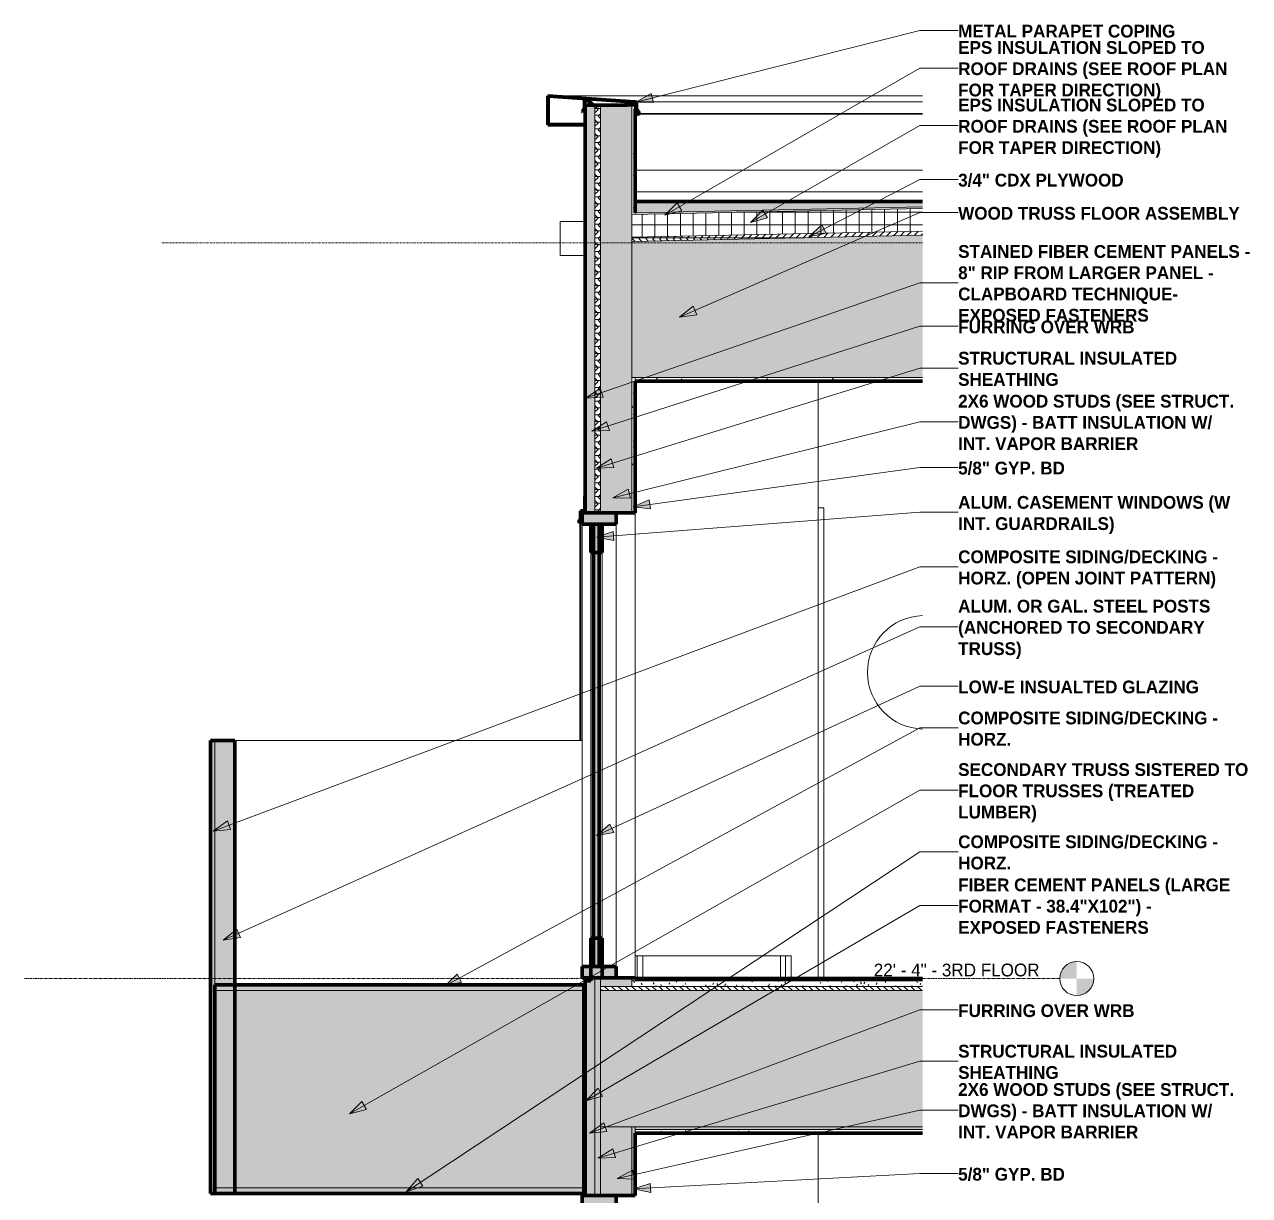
# Model space of a CAD drawing. Header units: inches. Extents: x -3960 to -3070, y -161 to 444.
# Drawn here: x -3959.5 to -3743.6, y 229.7 to 436.2 of the extents above; entities that cross this region are included whole.
import ezdxf

# ---------------------------------------------------------------- set-up
doc = ezdxf.new("R2010")
doc.units = ezdxf.units.IN
doc.header["$MEASUREMENT"] = 0
doc.linetypes.add('Aligning Line 1_8_', pattern=[0.25, 0.125, -0.125])
doc.linetypes.add('Grid Line 1_2_', pattern=[0.875, 0.5, -0.125, 0.125, -0.125])
for name, color, linetype, lineweight in [('0-1', 7, 'Continuous', 5), ('0-2', 135, 'Continuous', 9), ('0-3', 90, 'Continuous', 90), ('A-DOOR-FRAM-1', 250, 'Continuous', 9), ('A-FLOR-1', 8, 'Continuous', 5), ('A-FLOR-2', 31, 'Continuous', 5), ('A-FLOR-3', 251, 'Continuous', 5), ('A-FLOR-4', 243, 'Continuous', 18), ('A-FLOR-5', 23, 'Continuous', 5), ('A-FLOR-7', 192, 'Continuous', 70), ('A-FLOR-LEVL', 51, 'Continuous', 9), ('A-FLOR-LEVL-1', 51, 'Grid Line 1_2_', 9), ('A-FLOR-MCUT', 51, 'Continuous', 18), ('A-FLOR-PATT-1', 8, 'Continuous', 9), ('A-GENM-1', 135, 'Continuous', 9), ('A-GLAZ-1', 55, 'Continuous', 18), ('A-GLAZ-2', 27, 'Continuous', 18), ('A-GLAZ-3', 10, 'Continuous', 18), ('A-GLAZ-4', 151, 'Continuous', 70), ('A-GLAZ-5', 9, 'Continuous', 18), ('A-GLAZ-CWMG-1', 135, 'Continuous', 9), ('A-ROOF', 132, 'Continuous', 18), ('A-ROOF-1', 252, 'Continuous', 18), ('A-ROOF-2', 31, 'Continuous', 5), ('A-ROOF-3', 55, 'Continuous', 18), ('A-ROOF-4', 132, 'Continuous', 70), ('A-ROOF-PATT-1', 132, 'Continuous', 9), ('A-WALL', 113, 'Continuous', 18), ('A-WALL-1', 55, 'Continuous', 18), ('A-WALL-2', 254, 'Continuous', 5), ('A-WALL-3', 8, 'Continuous', 5), ('A-WALL-4', 7, 'Continuous', 18), ('A-WALL-5', 23, 'Continuous', 5), ('A-WALL-7', 27, 'Continuous', 18), ('A-WALL-8', 113, 'Continuous', 70), ('A-WALL-PATT-2', 111, 'Continuous', 9), ('E-LITE-EQPM-1', 135, 'Continuous', 9), ('G-ANNO-SYMB', 111, 'Aligning Line 1_8_', 9), ('G-ANNO-TEXT', 231, 'Continuous', 9), ('M-EQPM-1', 135, 'Continuous', 9)]:
    doc.layers.add(name, color=color, linetype=linetype, lineweight=lineweight)
doc.styles.add('Century Gothic', font='ufonts.com_century-gothic.ttf', dxfattribs={"height": 2.25})
doc.styles.add('Century Gothic_B', font='GOTHICB.TTF', dxfattribs={"height": 2.25})
pattern_1 = [(0, (-3769.654, 146.633), (7.68, 1.92), [0.317, -5.443, 0.317, -5.443, -30.72]), (0, (-3769.654, 146.633), (7.68, 1.92), [-11.52, 0.317, -11.203, 0.317, -5.443, -13.44]), (0, (-3769.654, 146.633), (7.68, 1.92), [-28.8, 0.317, -3.523, 0.317, -9.283]), (120, (-3766.774, 147.593), (-5.502769, 5.691075), [0.317, -5.443, 0.317, -5.443, -30.72]), (120, (-3766.774, 147.593), (-5.502769, 5.691075), [-11.52, 0.317, -11.203, 0.317, -5.443, -13.44]), (120, (-3766.774, 147.593), (-5.502769, 5.691075), [-28.8, 0.317, -3.523, 0.317, -9.283]), (240, (-3765.814, 151.433), (-2.177231, -7.611075), [0.317, -5.443, 0.317, -5.443, -30.72]), (240, (-3765.814, 151.433), (-2.177231, -7.611075), [-11.52, 0.317, -11.203, 0.317, -5.443, -13.44]), (240, (-3765.814, 151.433), (-2.177231, -7.611075), [-28.8, 0.317, -3.523, 0.317, -9.283])]
pattern_2 = [(0, (-3769.654, 146.633), (0, 1.2), []), (315, (-3769.654, 146.633), (1.199253, 0), [1.696, -1.696]), (45, (-3769.654, 146.633), (1.199253, 0), [1.696, -1.696])]
pattern_3 = [(161.57, (-3769.534, 146.753), (-0.9603837, -0.00039918), [0, -6.83, 0.758, 0]), (18.43, (-3769.774, 146.753), (-0.9603837, 0.00039918), [0, -6.83, 0.758, 0]), (108.43, (-3769.534, 146.753), (0.47951018, -2.4005264), [2.276, -5.312]), (71.57, (-3769.774, 146.753), (0.47951018, 2.4005264), [2.276, -5.312])]

# ---------------------------------------------------------------- blocks, each defined once
blk = doc.blocks.new('Single-Flush - 30_ x 80_-V1-WALL SECTION - NORTH_SOUTH _ PARKING RAMP - LOOKING WEST - Callout 1')
at = {"layer": 'A-DOOR-FRAM-1'}
for p, q in [((-3819.6, 351), (-3818.6, 351)), ((-3818.6, 351), (-3818.6, 268)), ((-3825.35, 268), (-3825.35, 272))]:
    blk.add_line(p, q, dxfattribs=at)
blk = doc.blocks.new('HVAC_SPVU_AlliedAir_MGE4 - HVAC_SPVU_AlliedAir_MGE4-1724639-WALL SECTION - NORTH_SOUTH _ PARKING RAMP - LOOKING WEST - Callout 1')
at = {"layer": 'M-EQPM-1'}
for p, q in [((-3851.5, 136), (-3851.5, 140)), ((-3850.5, 140), (-3850.5, 136)), ((-3850.5, 136), (-3850.5, 140)), ((-3826.25, 140), (-3826.25, 136))]:
    blk.add_line(p, q, dxfattribs=at)
blk = doc.blocks.new('CTR - 1st Phase - Unit Layouts_rvt-1-WALL SECTION - NORTH_SOUTH _ PARKING RAMP - LOOKING WEST - Callout 1')
at = {"layer": 'A-WALL-1'}
for p, q in [((-3819.6, 373.37), (-3819.6, 268)), ((-3851.85, 272), (-3824.35, 272)), ((-3824.35, 268), (-3824.35, 272)), ((-3819.6, 140), (-3819.6, 240.75))]:
    blk.add_line(p, q, dxfattribs=at)
at = {"layer": '0-2'}
for name, p in [('Single-Flush - 30_ x 80_-V1-WALL SECTION - NORTH_SOUTH _ PARKING RAMP - LOOKING WEST - Callout 1', (0, 0)), ('HVAC_SPVU_AlliedAir_MGE4 - HVAC_SPVU_AlliedAir_MGE4-1724639-WALL SECTION - NORTH_SOUTH _ PARKING RAMP - LOOKING WEST - Callout 1', (0, 132))]:
    blk.add_blockref(name, p, dxfattribs=at)
blk = doc.blocks.new('Studio Light - 120V-1360589-WALL SECTION - NORTH_SOUTH _ PARKING RAMP - LOOKING WEST - Callout 1')
at = {"layer": 'E-LITE-EQPM-1'}
for start, end in [(91.584, 180), (180, 268.416)]:
    blk.add_arc((-3800.93, 190), 10, start, end, dxfattribs=at)
blk = doc.blocks.new('CTR - 1st Phase - Common Walls_rvt-1-WALL SECTION - NORTH_SOUTH _ PARKING RAMP - LOOKING WEST - Callout 1')
at = {"layer": '0-3'}
for p in [(0, 132), (0, 0)]:
    blk.add_blockref('Studio Light - 120V-1360589-WALL SECTION - NORTH_SOUTH _ PARKING RAMP - LOOKING WEST - Callout 1', p, dxfattribs=at)
blk = doc.blocks.new('Basic Wall _ EXT - FIBER CEMENT - SMALL - ___-2145929-WALL SECTION - NORTH_SOUTH _ PARKING RAMP - LOOKING WEST - Callout 1')
at = {"layer": 'A-WALL-1'}
for p, q in [((-3801.21, 423.66), (-3867.29, 423.66)), ((-3860.41, 423.11), (-3860.56, 423.11)), ((-3859.34, 422.04), (-3859.28, 422)), ((-3853.2, 422.04), (-3858.3, 422.04)), ((-3851.97, 422.37), (-3853.4, 422.37)), ((-3852.33, 422.23), (-3851.71, 422.23)), ((-3851.71, 422.16), (-3852.33, 422.16)), ((-3851.71, 422.08), (-3852.02, 422.08)), ((-3851.71, 422.24), (-3851.93, 422.24)), ((-3851.75, 422.47), (-3851.92, 422.47)), ((-3801.21, 422.6), (-3851.85, 422.6)), ((-3851.71, 422.27), (-3851.85, 422.27)), ((-3860.73, 420.79), (-3861.19, 420.79)), ((-3851.45, 420.64), (-3851.78, 420.64)), ((-3851.44, 420.42), (-3801.21, 420.42)), ((-3851.23, 420.59), (-3851.42, 420.59)), ((-3851.25, 420.63), (-3851.35, 420.63)), ((-3801.21, 420.57), (-3851.11, 420.57))]:
    blk.add_line(p, q, dxfattribs=at)
at = {"layer": 'A-WALL-1', "flags": 128}
for points in [[(-3860.67, 423.09), (-3860.69, 423.07), (-3860.74, 423.03), (-3860.77, 422.98), (-3860.8, 422.92), (-3860.81, 422.86)], [(-3860.78, 421.45), (-3860.75, 421.51), (-3860.73, 421.57), (-3860.73, 421.63)], [(-3860.39, 423.05), (-3860.45, 423.09), (-3860.51, 423.11), (-3860.57, 423.11), (-3860.63, 423.1), (-3860.65, 423.09)], [(-3851.77, 421.83), (-3851.78, 421.89), (-3851.81, 421.95), (-3851.85, 422.01), (-3851.9, 422.05), (-3851.96, 422.07), (-3852.02, 422.08)], [(-3851.63, 422.35), (-3851.63, 422.41), (-3851.66, 422.47), (-3851.69, 422.52), (-3851.73, 422.56), (-3851.79, 422.59), (-3851.85, 422.6)], [(-3851.85, 421.33), (-3851.83, 421.28), (-3851.8, 421.22)], [(-3851.71, 421.44), (-3851.7, 421.38), (-3851.68, 421.32), (-3851.65, 421.26)], [(-3851.55, 420.44), (-3851.49, 420.42), (-3851.42, 420.42), (-3851.36, 420.43), (-3851.3, 420.45)]]:
    blk.add_lwpolyline(points, dxfattribs=at)
blk = doc.blocks.new('Basic Wall _ EXT - FIBER CEMENT - LARGE - ___-2162461-WALL SECTION - NORTH_SOUTH _ PARKING RAMP - LOOKING WEST - Callout 1')
at = {"layer": 'A-WALL-7'}
blk.add_hatch(color=256, dxfattribs=at).paths.add_polyline_path([(-3861.68, 348.51), (-3861.6, 348.56), (-3861.34, 348.88), (-3861.36, 348.9), (-3861.66, 348.55), (-3861.69, 348.54), (-3861.75, 348.57), (-3861.76, 348.59), (-3861.78, 348.62), (-3861.76, 348.66), (-3861.47, 349.02), (-3861.47, 350.44), (-3860.72, 350.5), (-3860.72, 353), (-3860.75, 353), (-3860.75, 350.53), (-3861.5, 350.46), (-3861.5, 349.02), (-3861.79, 348.66), (-3861.81, 348.61), (-3861.75, 348.53), (-3861.75, 348.53), (-3861.69, 348.51)], flags=0)
at = {"layer": 'A-WALL-1'}
for centre, radius, start, end in [((-3861.71, 348.62), 0.0937, 140, 230), ((-3861.69, 348.6), 0.0938, 230, 320)]:
    blk.add_arc(centre, radius, start, end, dxfattribs=at)
at = {"layer": 'A-WALL-8'}
for p, q in [((-3860.72, 353), (-3860.75, 353)), ((-3860.75, 353), (-3860.75, 350.53)), ((-3860.72, 350.5), (-3860.72, 353)), ((-3860.75, 350.53), (-3861.5, 350.46)), ((-3861.5, 350.46), (-3861.5, 349.02)), ((-3861.47, 350.44), (-3860.72, 350.5)), ((-3861.47, 349.01), (-3861.47, 350.44)), ((-3861.5, 349.02), (-3861.79, 348.68)), ((-3861.77, 348.55), (-3861.75, 348.53)), ((-3861.76, 348.66), (-3861.47, 349.01)), ((-3861.73, 348.55), (-3861.75, 348.57)), ((-3861.36, 348.9), (-3861.64, 348.56)), ((-3861.62, 348.54), (-3861.34, 348.88)), ((-3861.34, 348.88), (-3861.36, 348.9))]:
    blk.add_line(p, q, dxfattribs=at)
for centre, radius, start, end in [((-3861.71, 348.62), 0.0937, 140, 230), ((-3861.71, 348.62), 0.0625, 140, 230), ((-3861.69, 348.6), 0.0937, 230, 320), ((-3861.69, 348.6), 0.0625, 230, 320)]:
    blk.add_arc(centre, radius, start, end, dxfattribs=at)
blk = doc.blocks.new('Basic Wall _ EXT - FIBER CEMENT - SMALL - ___-2145935-WALL SECTION - NORTH_SOUTH _ PARKING RAMP - LOOKING WEST - Callout 1')
at = {"layer": 'A-WALL-7'}
h = blk.add_hatch(color=256, dxfattribs=at)
h.paths.add_polyline_path([(-3860.77, 418.54), (-3860.73, 418.54), (-3860.73, 418.62), (-3867.21, 418.62), (-3867.21, 423.58), (-3851.84, 422.52), (-3851.75, 422.47), (-3851.71, 422.35), (-3851.7, 421.39), (-3851.69, 421.35), (-3851.63, 421.22), (-3851.23, 420.59), (-3851.37, 420.51), (-3851.44, 420.5), (-3851.52, 420.51), (-3851.78, 420.64), (-3851.82, 420.57), (-3851.52, 420.43), (-3851.42, 420.42), (-3851.3, 420.45), (-3851.11, 420.57), (-3851.62, 421.37), (-3851.63, 421.44), (-3851.63, 422.37), (-3851.69, 422.52), (-3851.85, 422.6), (-3867.29, 423.66), (-3867.29, 418.54), (-3864.09, 418.54)], flags=0)
h.paths.add_polyline_path([(-3851.42, 420.59), (-3851.35, 420.63), (-3851.76, 421.33), (-3851.77, 421.39), (-3851.78, 421.85), (-3851.85, 422.01), (-3852.02, 422.08), (-3853.2, 422.07), (-3853.2, 422), (-3851.85, 422), (-3851.84, 421.3), (-3851.77, 421.17), (-3851.42, 420.6)], flags=0)
h.paths.add_polyline_path([(-3861.19, 420.79), (-3860.75, 421.52), (-3860.74, 421.57), (-3860.73, 421.7), (-3860.72, 422.87), (-3860.63, 423.02), (-3860.43, 422.98), (-3859.29, 422.01), (-3859.27, 422), (-3858.3, 422), (-3858.3, 422.04), (-3859.18, 422.05), (-3859.24, 422.07), (-3859.29, 422.1), (-3860.39, 423.05), (-3860.54, 423.11), (-3860.66, 423.09), (-3860.77, 423), (-3860.81, 422.86), (-3860.82, 421.56), (-3860.87, 421.45), (-3861.25, 420.84)], flags=0)
h.paths.add_polyline_path([(-3852.33, 422.16), (-3852.33, 422.23), (-3853.4, 422.23), (-3853.4, 422.37), (-3851.97, 422.39), (-3851.93, 422.24), (-3851.85, 422.27), (-3851.92, 422.47), (-3853.48, 422.44), (-3853.48, 422.16), (-3852.47, 422.16)], flags=0)
at = {"layer": 'A-WALL-1'}
for p, q in [((-3860.73, 421.63), (-3860.73, 422)), ((-3853.2, 422), (-3852.47, 422)), ((-3852.47, 422), (-3852.02, 422)), ((-3851.85, 421.83), (-3851.85, 421.39)), ((-3860.73, 418.54), (-3860.73, 418.62))]:
    blk.add_line(p, q, dxfattribs=at)
at = {"layer": 'A-WALL-8'}
for p, q in [((-3851.85, 422.6), (-3867.29, 423.66)), ((-3867.29, 423.66), (-3867.29, 418.54)), ((-3867.21, 418.62), (-3867.21, 423.58)), ((-3867.21, 423.58), (-3851.85, 422.52)), ((-3860.84, 421.5), (-3861.25, 420.84)), ((-3861.19, 420.79), (-3860.78, 421.45)), ((-3860.81, 422.86), (-3860.81, 421.63)), ((-3860.73, 422), (-3860.73, 422.86)), ((-3860.44, 422.99), (-3859.34, 422.04)), ((-3859.29, 422.1), (-3860.39, 423.05)), ((-3858.3, 422.04), (-3859.13, 422.04)), ((-3859.13, 421.96), (-3858.3, 421.96)), ((-3858.3, 421.96), (-3858.3, 422.04)), ((-3851.92, 422.47), (-3853.48, 422.44)), ((-3853.48, 422.44), (-3853.48, 422.16)), ((-3853.48, 422.16), (-3852.33, 422.16)), ((-3853.4, 422.37), (-3851.97, 422.39)), ((-3853.4, 422.23), (-3853.4, 422.37)), ((-3852.33, 422.23), (-3853.4, 422.23)), ((-3852.02, 422.08), (-3853.2, 422.08)), ((-3853.2, 422.08), (-3853.2, 422)), ((-3852.33, 422.16), (-3852.33, 422.23)), ((-3851.97, 422.39), (-3851.93, 422.24)), ((-3851.93, 422.24), (-3851.85, 422.27)), ((-3851.85, 422.27), (-3851.92, 422.47)), ((-3851.8, 421.22), (-3851.42, 420.59)), ((-3851.77, 421.39), (-3851.77, 421.83)), ((-3851.35, 420.63), (-3851.74, 421.26)), ((-3851.71, 422.35), (-3851.71, 421.44)), ((-3851.65, 421.26), (-3851.22, 420.6)), ((-3851.63, 421.44), (-3851.63, 422.35)), ((-3851.11, 420.57), (-3851.59, 421.3)), ((-3861.25, 420.84), (-3861.19, 420.79)), ((-3851.78, 420.64), (-3851.82, 420.57)), ((-3851.82, 420.57), (-3851.55, 420.44)), ((-3851.51, 420.51), (-3851.78, 420.64)), ((-3851.42, 420.59), (-3851.35, 420.63)), ((-3851.22, 420.6), (-3851.35, 420.52)), ((-3851.3, 420.45), (-3851.11, 420.57)), ((-3867.29, 418.54), (-3860.73, 418.54)), ((-3860.73, 418.62), (-3867.21, 418.62))]:
    blk.add_line(p, q, dxfattribs=at)
for centre, radius, start, end in [((-3861.06, 421.63), 0.25, 328.2381, 0), ((-3860.56, 422.86), 0.25, 49.2771, 180), ((-3861.06, 421.63), 0.329, 328.2381, 0), ((-3860.56, 422.86), 0.171, 49.2771, 180), ((-3859.13, 422.29), 0.329, 229.2771, 270), ((-3859.13, 422.29), 0.25, 229.2771, 270), ((-3852.02, 421.83), 0.25, 0, 90), ((-3852.02, 421.83), 0.171, 360, 90), ((-3851.88, 422.35), 0.25, 0, 83.0705), ((-3851.88, 422.35), 0.171, 0, 82.4457), ((-3851.52, 421.39), 0.329, 180, 211.4324), ((-3851.52, 421.39), 0.25, 180, 211.4324), ((-3851.38, 421.44), 0.329, 180, 212.826), ((-3851.38, 421.44), 0.25, 180, 212.826), ((-3851.44, 420.67), 0.25, 244.1745, 302.0105), ((-3851.44, 420.67), 0.171, 244.1745, 302.0105)]:
    blk.add_arc(centre, radius, start, end, dxfattribs=at)
blk = doc.blocks.new('_THE_ WINDOW _ DOOR - Door - 3rd floors-2113387-WALL SECTION - NORTH_SOUTH _ PARKING RAMP - LOOKING WEST - Callout 1')
at = {"layer": 'A-GLAZ-2'}
h = blk.add_hatch(color=256, dxfattribs=at)
h.paths.add_polyline_path([(-3860.91, 268.12), (-3859.72, 268.12), (-3859.72, 270.12), (-3861.22, 270.12), (-3861.22, 268.12)], flags=0)
h.paths.add_polyline_path([(-3855.22, 268.12), (-3855.22, 270.12), (-3857.72, 270.12), (-3857.72, 268.12), (-3855.71, 268.12)], flags=0)
h.paths.add_polyline_path([(-3861.22, 348.12), (-3855.22, 348.12), (-3855.22, 350.12), (-3861.22, 350.12), (-3861.22, 348.79)], flags=0)
h = blk.add_hatch(color=256, dxfattribs=at)
h.paths.add_polyline_path([(-3858.97, 268.12), (-3857.72, 268.12), (-3857.72, 275.12), (-3858.22, 275.12), (-3858.22, 270.12), (-3859.22, 270.12), (-3859.22, 275.12), (-3859.72, 275.12), (-3859.72, 268.12)], flags=0)
h.paths.add_polyline_path([(-3859.72, 343.12), (-3859.22, 343.12), (-3859.22, 348.12), (-3859.72, 348.12), (-3859.72, 347.63)], flags=0)
h.paths.add_polyline_path([(-3858.22, 343.12), (-3857.72, 343.12), (-3857.72, 348.12), (-3858.22, 348.12), (-3858.22, 344.37)], flags=0)
at = {"layer": 'A-GLAZ-3'}
blk.add_hatch(color=256, dxfattribs=at).paths.add_polyline_path([(-3858.22, 270.12), (-3858.22, 348.12), (-3859.22, 348.12), (-3859.22, 270.12)], flags=0)
at = {"layer": 'A-GLAZ-1'}
for p, q in [((-3861.22, 270.12), (-3861.22, 348.12)), ((-3855.22, 348.12), (-3855.22, 270.12)), ((-3859.72, 275.12), (-3859.72, 343.12)), ((-3857.72, 343.12), (-3857.72, 275.12))]:
    blk.add_line(p, q, dxfattribs=at)
at = {"layer": 'A-GLAZ-4'}
for p, q in [((-3855.22, 350.12), (-3861.22, 350.12)), ((-3861.22, 350.12), (-3861.22, 348.12)), ((-3855.22, 348.12), (-3855.22, 350.12)), ((-3861.22, 348.12), (-3855.22, 348.12)), ((-3859.72, 348.12), (-3859.72, 343.12)), ((-3857.72, 348.12), (-3859.72, 348.12)), ((-3859.22, 348.12), (-3859.22, 270.12)), ((-3858.22, 348.12), (-3859.22, 348.12)), ((-3858.22, 270.12), (-3858.22, 348.12)), ((-3857.72, 343.12), (-3857.72, 348.12)), ((-3859.72, 343.12), (-3857.72, 343.12)), ((-3859.72, 275.12), (-3859.72, 268.12)), ((-3857.72, 275.12), (-3859.72, 275.12)), ((-3857.72, 268.12), (-3857.72, 275.12)), ((-3855.22, 270.12), (-3861.22, 270.12)), ((-3861.22, 270.12), (-3861.22, 268.12)), ((-3859.22, 270.12), (-3858.22, 270.12)), ((-3855.22, 268.12), (-3855.22, 270.12)), ((-3861.22, 268.12), (-3855.22, 268.12)), ((-3859.72, 268.12), (-3857.72, 268.12))]:
    blk.add_line(p, q, dxfattribs=at)
blk = doc.blocks.new('Rectangular Mullion - Profile_Polycarbonate_right-1741241-WALL SECTION - NORTH_SOUTH _ PARKING RAMP - LOOKING WEST - Callout 1')
at = {"layer": 'A-GLAZ-CWMG-1'}
for p, q in [((-3861.66, 350.12), (-3861.5, 350.12)), ((-3861.66, 348.83), (-3861.66, 350.12)), ((-3861.66, 348.55), (-3861.66, 348.78)), ((-3861.66, 310), (-3861.66, 348.51))]:
    blk.add_line(p, q, dxfattribs=at)
blk = doc.blocks.new('Rectangular Mullion - Profile_Polycarbonate_Upper and left-1739822-WALL SECTION - NORTH_SOUTH _ PARKING RAMP - LOOKING WEST - Callout 1')
at = {"layer": 'A-GLAZ-CWMG-1'}
for p, q in [((-3861.47, 350.12), (-3861.22, 350.12)), ((-3861.47, 348.76), (-3861.47, 349.01)), ((-3861.47, 310), (-3861.47, 348.71)), ((-3860.72, 230.12), (-3860.91, 230.12))]:
    blk.add_line(p, q, dxfattribs=at)
blk = doc.blocks.new('_THE_ WINDOW _ DOOR - Window - 2nd Floor-2113388-WALL SECTION - NORTH_SOUTH _ PARKING RAMP - LOOKING WEST - Callout 1')
at = {"layer": 'A-GLAZ-2'}
h = blk.add_hatch(color=256, dxfattribs=at)
h.paths.add_polyline_path([(-3860.91, 149), (-3855.22, 149), (-3855.22, 151), (-3861.22, 151), (-3861.22, 149)], flags=0)
h.paths.add_polyline_path([(-3860.7, 227.75), (-3855.22, 227.75), (-3855.22, 229.75), (-3861.22, 229.75), (-3861.22, 227.75), (-3860.72, 227.75)], flags=0)
at = {"layer": 'A-GLAZ-3'}
blk.add_hatch(color=256, dxfattribs=at).paths.add_polyline_path([(-3859.22, 151), (-3858.22, 151), (-3858.22, 227.75), (-3859.22, 227.75), (-3859.22, 153.35)], flags=0)
at = {"layer": 'A-GLAZ-5'}
blk.add_hatch(color=256, dxfattribs=at).paths.add_polyline_path([(-3859.9, 109.75), (-3859.72, 109.75), (-3859.72, 149), (-3860.72, 149), (-3860.72, 109.75)], flags=0)
at = {"layer": 'A-GLAZ-1'}
for p, q in [((-3861.22, 151), (-3861.22, 227.75)), ((-3855.22, 227.75), (-3855.22, 151))]:
    blk.add_line(p, q, dxfattribs=at)
at = {"layer": 'A-GLAZ-4'}
for p, q in [((-3855.22, 229.75), (-3861.22, 229.75)), ((-3861.22, 229.75), (-3861.22, 227.75)), ((-3855.22, 227.75), (-3855.22, 229.75)), ((-3861.22, 227.75), (-3855.22, 227.75)), ((-3859.22, 227.75), (-3859.22, 151)), ((-3858.22, 227.75), (-3859.22, 227.75)), ((-3858.22, 151), (-3858.22, 227.75)), ((-3855.22, 151), (-3861.22, 151)), ((-3861.22, 151), (-3861.22, 149)), ((-3859.22, 151), (-3858.22, 151)), ((-3855.22, 149), (-3855.22, 151)), ((-3861.22, 149), (-3855.22, 149)), ((-3859.72, 149), (-3860.72, 149)), ((-3860.72, 149), (-3860.72, 109.75)), ((-3859.72, 109.75), (-3859.72, 149)), ((-3860.72, 109.75), (-3859.72, 109.75))]:
    blk.add_line(p, q, dxfattribs=at)
blk = doc.blocks.new('Family1 - SCUPPER-2154893-WALL SECTION - NORTH_SOUTH _ PARKING RAMP - LOOKING WEST - Callout 1')
at = {"layer": 'A-GENM-1'}
for p, q in [((-3865.1, 395.5), (-3865.1, 401.5)), ((-3860.72, 401.5), (-3865.1, 401.5)), ((-3865.1, 395.5), (-3860.72, 395.5))]:
    blk.add_line(p, q, dxfattribs=at)
blk = doc.blocks.new('Level - Level Head - Circle-50818-WALL SECTION - NORTH_SOUTH _ PARKING RAMP - LOOKING WEST - Callout 1')
at = {"layer": 'A-FLOR-LEVL'}
h = blk.add_hatch(color=256, dxfattribs=at)
edge = h.paths.add_edge_path(flags=0)
edge.add_line((-3774.02, 0), (-3777.02, 0))
edge.add_arc((-3774.02, 0), 3, 90, 180, ccw=False)
edge.add_line((-3774.02, 3), (-3774.02, 0))
h = blk.add_hatch(color=256, dxfattribs=at)
edge = h.paths.add_edge_path(flags=0)
edge.add_line((-3774.02, -3), (-3774.02, 0))
edge.add_line((-3774.02, 0), (-3771.02, 0))
edge.add_arc((-3774.02, 0), 3, 270, 360, ccw=False)
blk.add_circle((-3774.02, 0), 3, dxfattribs=at)

msp = doc.modelspace()

# ---------------------------------------------------------------- hatches: boundary and pattern name
at = {"layer": 'A-FLOR-1'}
msp.add_hatch(color=256, dxfattribs=at).paths.add_polyline_path([(-3826.25, 267.62), (-3801.21, 267.62), (-3801.21, 267.87), (-3852.47, 267.87), (-3852.47, 267.62), (-3834.75, 267.62)], flags=0)
at = {"layer": 'A-FLOR-2'}
for points in [[(-3860.91, 231.12), (-3860.91, 265.87), (-3925.97, 265.87), (-3925.97, 231.12), (-3868.29, 231.12)], [(-3801.21, 241.87), (-3801.21, 265.87), (-3857.97, 265.87), (-3857.97, 241.87), (-3834.75, 241.87)]]:
    msp.add_hatch(color=256, dxfattribs=at).paths.add_polyline_path(points, flags=0)
at = {"layer": 'A-FLOR-3'}
msp.add_hatch(color=256, dxfattribs=at).paths.add_polyline_path([(-3819.6, 241.37), (-3801.21, 241.37), (-3801.21, 241.87), (-3851.85, 241.87), (-3851.85, 241.37), (-3834.75, 241.37)], flags=0)
at = {"layer": 'A-FLOR-4'}
msp.add_hatch(color=256, dxfattribs=at).paths.add_polyline_path([(-3922.47, 230.12), (-3860.91, 230.12), (-3860.91, 231.12), (-3922.47, 231.12)], flags=0)
at = {"layer": 'A-FLOR-5'}
msp.add_hatch(color=256, dxfattribs=at).paths.add_polyline_path([(-3922.47, 265.87), (-3860.91, 265.87), (-3860.91, 266.87), (-3922.47, 266.87)], flags=0)
at = {"layer": 'A-FLOR-PATT-1'}
h = msp.add_hatch(dxfattribs=at)
h.set_pattern_fill('FP_3', color=256, style=0, pattern_type=2)
h.set_pattern_definition(pattern_2)
h.paths.add_polyline_path([(-3834.75, 265.87), (-3801.21, 265.87), (-3801.21, 266.62), (-3857.97, 266.62), (-3857.97, 265.87), (-3850.5, 265.87)], flags=0)
h = msp.add_hatch(dxfattribs=at)
h.set_pattern_fill('FP_2', color=256, style=0, pattern_type=2)
h.set_pattern_definition([(0, (-3769.654, 146.633), (3.84, 0.96), [0.317, -2.563, 0.317, -2.563, -15.36]), (0, (-3769.654, 146.633), (3.84, 0.96), [-5.76, 0.317, -5.443, 0.317, -2.563, -6.72]), (0, (-3769.654, 146.633), (3.84, 0.96), [-14.4, 0.317, -1.603, 0.317, -4.483]), (120, (-3768.214, 147.113), (-2.7513844, 2.8455376), [0.317, -2.563, 0.317, -2.563, -15.36]), (120, (-3768.214, 147.113), (-2.7513844, 2.8455376), [-5.76, 0.317, -5.443, 0.317, -2.563, -6.72]), (120, (-3768.214, 147.113), (-2.7513844, 2.8455376), [-14.4, 0.317, -1.603, 0.317, -4.483]), (240, (-3767.734, 149.033), (-1.0886156, -3.8055376), [0.317, -2.563, 0.317, -2.563, -15.36]), (240, (-3767.734, 149.033), (-1.0886156, -3.8055376), [-5.76, 0.317, -5.443, 0.317, -2.563, -6.72]), (240, (-3767.734, 149.033), (-1.0886156, -3.8055376), [-14.4, 0.317, -1.603, 0.317, -4.483])])
h.paths.add_polyline_path([(-3826.25, 266.62), (-3801.21, 266.62), (-3801.21, 267.62), (-3852.47, 267.62), (-3852.47, 266.62), (-3834.75, 266.62)], flags=0)
h = msp.add_hatch(dxfattribs=at)
h.set_pattern_fill('FP_1', color=256, style=0, pattern_type=2)
h.set_pattern_definition(pattern_1)
h.paths.add_polyline_path([(-3801.21, 240.75), (-3801.21, 241.37), (-3851.85, 241.37), (-3851.85, 240.75), (-3819.6, 240.75)], flags=0)
at = {"layer": 'A-ROOF-1'}
msp.add_hatch(color=256, dxfattribs=at).paths.add_polyline_path([(-3851.85, 402.76), (-3801.21, 403.82), (-3801.21, 404.07), (-3851.85, 403.01)], flags=0)
at = {"layer": 'A-ROOF-2'}
msp.add_hatch(color=256, dxfattribs=at).paths.add_polyline_path([(-3852.32, 374), (-3801.21, 374), (-3801.21, 399.07), (-3852.47, 398), (-3852.47, 374)], flags=0)
at = {"layer": 'A-ROOF-3'}
msp.add_hatch(color=256, dxfattribs=at).paths.add_polyline_path([(-3851.85, 403.01), (-3801.21, 404.07), (-3801.21, 405.02), (-3851.85, 405.02), (-3851.85, 403.14)], flags=0)
at = {"layer": 'A-ROOF-PATT-1'}
h = msp.add_hatch(dxfattribs=at)
h.set_pattern_fill('FP_9', color=256, style=0, pattern_type=2)
h.set_pattern_definition([(0, (-3769.654, 146.633), (0, 2.25), []), (90, (-3769.654, 146.633), (-2.25, 1e-16), [])])
h.paths.add_polyline_path([(-3852.47, 398.75), (-3801.21, 399.82), (-3801.21, 403.82), (-3852.47, 402.75), (-3852.47, 401.5)], flags=0)
h = msp.add_hatch(dxfattribs=at)
h.set_pattern_fill('FP_3', color=256, style=0, pattern_type=2)
h.set_pattern_definition(pattern_2)
h.paths.add_polyline_path([(-3852.47, 398), (-3801.21, 399.07), (-3801.21, 399.82), (-3852.47, 398.75), (-3852.47, 398.52)], flags=0)
h = msp.add_hatch(dxfattribs=at)
h.set_pattern_fill('FP_1', color=256, style=0, pattern_type=2)
h.set_pattern_definition(pattern_1)
h.paths.add_polyline_path([(-3850.42, 373.37), (-3801.21, 373.37), (-3801.21, 374), (-3851.85, 374), (-3851.85, 373.37)], flags=0)
at = {"layer": 'A-WALL-2'}
h = msp.add_hatch(color=256, dxfattribs=at)
h.paths.add_polyline_path([(-3860.72, 229.75), (-3860.47, 229.75), (-3860.47, 267.62), (-3860.72, 267.62), (-3860.72, 230.12)], flags=0)
h.paths.add_polyline_path([(-3860.47, 350.12), (-3860.47, 350.5), (-3860.72, 350.5), (-3860.72, 350.12)], flags=0)
at = {"layer": 'A-WALL-3'}
for points in [[(-3860.47, 350.5), (-3860.47, 422), (-3860.72, 422), (-3860.72, 350.5)], [(-3859.9, 350.5), (-3858.97, 350.5), (-3858.97, 422), (-3860.47, 422), (-3860.47, 350.5)]]:
    msp.add_hatch(color=256, dxfattribs=at).paths.add_polyline_path(points, flags=0)
h = msp.add_hatch(color=256, dxfattribs=at)
h.paths.add_polyline_path([(-3858.97, 109.87), (-3858.97, 149), (-3859.72, 149), (-3859.72, 109.87)], flags=0)
h.paths.add_polyline_path([(-3860.47, 229.75), (-3858.97, 229.75), (-3858.97, 268.12), (-3859.72, 268.12), (-3859.72, 267.62), (-3860.47, 267.62), (-3860.47, 230.12)], flags=0)
h.paths.add_polyline_path([(-3859.9, 350.12), (-3858.97, 350.12), (-3858.97, 350.5), (-3860.47, 350.5), (-3860.47, 350.12)], flags=0)
at = {"layer": 'A-WALL-4'}
h = msp.add_hatch(color=256, dxfattribs=at)
h.paths.add_polyline_path([(-3922.47, 230.12), (-3922.47, 231.12), (-3925.97, 231.12), (-3925.97, 230.12)], flags=0)
h.paths.add_polyline_path([(-3925.97, 265.87), (-3922.47, 265.87), (-3922.47, 310), (-3925.97, 310), (-3925.97, 282.87)], flags=0)
at = {"layer": 'A-WALL-5'}
msp.add_hatch(color=256, dxfattribs=at).paths.add_polyline_path([(-3926.72, 230.12), (-3925.97, 230.12), (-3925.97, 310), (-3926.72, 310), (-3926.72, 231.12)], flags=0)
at = {"layer": 'A-WALL-PATT-2'}
h = msp.add_hatch(dxfattribs=at)
h.set_pattern_fill('FP_3', color=256, style=0, pattern_type=2)
h.set_pattern_definition(pattern_2)
h.paths.add_polyline_path([(-3858.97, 350.5), (-3857.97, 350.5), (-3857.97, 422), (-3858.97, 422), (-3858.97, 352.26)], flags=0)
h = msp.add_hatch(dxfattribs=at)
h.set_pattern_fill('FP_4', color=256, style=0, pattern_type=2)
h.set_pattern_definition(pattern_3)
h.paths.add_polyline_path([(-3855.71, 350.5), (-3852.47, 350.5), (-3852.47, 422), (-3857.97, 422), (-3857.97, 350.5)], flags=0)
h = msp.add_hatch(dxfattribs=at)
h.set_pattern_fill('FP_1', color=256, style=0, pattern_type=2)
h.set_pattern_definition(pattern_1)
h.paths.add_polyline_path([(-3852.47, 350.5), (-3851.85, 350.5), (-3851.85, 374), (-3852.47, 374), (-3852.47, 352.26)], flags=0)
h.paths.add_polyline_path([(-3852.47, 402.75), (-3851.85, 402.76), (-3851.85, 422), (-3852.47, 422), (-3852.47, 402.76)], flags=0)
h = msp.add_hatch(dxfattribs=at)
h.set_pattern_fill('FP_3', color=256, style=0, pattern_type=2)
h.set_pattern_definition(pattern_2)
h.paths.add_polyline_path([(-3858.97, 109.87), (-3857.97, 109.87), (-3857.97, 149), (-3858.97, 149), (-3858.97, 116.34)], flags=0)
h.paths.add_polyline_path([(-3858.91, 229.75), (-3857.97, 229.75), (-3857.98, 268.12), (-3858.97, 268.12), (-3858.97, 229.75)], flags=0)
h.paths.add_polyline_path([(-3857.97, 350.12), (-3857.97, 350.5), (-3858.97, 350.5), (-3858.97, 350.12), (-3858.06, 350.12)], flags=0)
h = msp.add_hatch(dxfattribs=at)
h.set_pattern_fill('FP_4', color=256, style=0, pattern_type=2)
h.set_pattern_definition(pattern_3)
h.paths.add_polyline_path([(-3852.47, 109.87), (-3852.47, 120), (-3857.97, 120), (-3857.97, 109.87)], flags=0)
h.paths.add_polyline_path([(-3856.79, 132), (-3852.47, 132), (-3852.47, 149), (-3857.97, 149), (-3857.97, 132)], flags=0)
h.paths.add_polyline_path([(-3857.97, 229.75), (-3852.47, 229.75), (-3852.47, 241.87), (-3857.97, 241.87), (-3857.97, 230.12)], flags=0)
h.paths.add_polyline_path([(-3857.93, 266.62), (-3852.47, 266.62), (-3852.47, 268.12), (-3857.97, 268.12), (-3857.97, 266.62)], flags=0)
h.paths.add_polyline_path([(-3852.5, 350.12), (-3852.47, 350.12), (-3852.47, 350.5), (-3857.97, 350.5), (-3857.97, 350.12), (-3855.22, 350.12)], flags=0)
h = msp.add_hatch(dxfattribs=at)
h.set_pattern_fill('FP_1', color=256, style=0, pattern_type=2)
h.set_pattern_definition(pattern_1)
h.paths.add_polyline_path([(-3852.47, 109.87), (-3851.85, 109.87), (-3851.85, 120), (-3852.47, 120), (-3852.47, 110.91)], flags=0)
h.paths.add_polyline_path([(-3851.85, 136), (-3851.85, 149), (-3852.47, 149), (-3852.47, 136)], flags=0)
h.paths.add_polyline_path([(-3852.47, 229.75), (-3851.85, 229.75), (-3851.85, 241.87), (-3852.47, 241.87), (-3852.47, 231.99)], flags=0)
h.paths.add_polyline_path([(-3852.47, 268), (-3851.85, 268), (-3851.85, 268.12), (-3852.47, 268.12), (-3852.47, 268)], flags=0)
h.paths.add_polyline_path([(-3852.47, 350.12), (-3851.85, 350.12), (-3851.85, 350.5), (-3852.47, 350.5)], flags=0)
at = {"layer": 'G-ANNO-TEXT'}
for points in [[(-3851.75, 422.53), (-3848.64, 422.49), (-3849.03, 424.05)], [(-3846.64, 402.6), (-3843.64, 403.4), (-3844.45, 404.79)], [(-3831.56, 401.33), (-3828.56, 402.12), (-3829.36, 403.52)], [(-3821.26, 398.8), (-3818.23, 399.47), (-3818.97, 400.9)], [(-3844.08, 384.61), (-3841.01, 385.07), (-3841.66, 386.55)], [(-3860.63, 370.33), (-3857.53, 370.55), (-3858.06, 372.07)], [(-3859.52, 364.52), (-3856.42, 364.67), (-3856.91, 366.2)], [(-3858.71, 358.01), (-3855.61, 358.12), (-3856.08, 359.66)], [(-3855.81, 352.8), (-3852.7, 352.74), (-3853.09, 354.3)], [(-3852.25, 351.2), (-3849.17, 350.81), (-3849.39, 352.41)], [(-3858.71, 345.81), (-3855.66, 345.24), (-3855.78, 346.84)], [(-3926.29, 294.02), (-3923.2, 294.31), (-3923.76, 295.82)], [(-3858.71, 293.22), (-3855.65, 293.75), (-3856.32, 295.21)], [(-3924.5, 274.75), (-3921.44, 275.25), (-3922.1, 276.72)], [(-3885.51, 266.66), (-3882.49, 267.39), (-3883.26, 268.8)], [(-3860.6, 246.46), (-3857.61, 247.28), (-3858.42, 248.67)], [(-3902.26, 244.13), (-3899.26, 244.91), (-3900.05, 246.31)], [(-3859.95, 240.74), (-3856.86, 241.04), (-3857.42, 242.54)], [(-3858.45, 236.36), (-3855.35, 236.46), (-3855.81, 238)], [(-3855.08, 232.77), (-3851.98, 232.64), (-3852.33, 234.21)], [(-3892.27, 230.4), (-3889.32, 231.38), (-3890.21, 232.72)], [(-3852.18, 230.93), (-3849.14, 230.29), (-3849.23, 231.89)]]:
    msp.add_hatch(color=256, dxfattribs=at).paths.add_polyline_path(points, flags=0)

# ---------------------------------------------------------------- linework, layer by layer
at = {"layer": 'A-FLOR-7'}
for p, q in [((-3801.21, 268), (-3851.85, 268)), ((-3860.91, 266.87), (-3925.97, 266.87)), ((-3925.97, 266.87), (-3925.97, 230.12)), ((-3860.91, 230.12), (-3860.91, 266.87)), ((-3851.85, 240.75), (-3801.21, 240.75)), ((-3925.97, 230.12), (-3860.91, 230.12))]:
    msp.add_line(p, q, dxfattribs=at)
at = {"layer": 'A-FLOR-LEVL-1'}
msp.add_line((-3959.54, 268), (-3777.02, 268), dxfattribs=at)
at = {"layer": 'A-FLOR-MCUT'}
for p, q in [((-3851.85, 268), (-3852.47, 268)), ((-3801.21, 267.87), (-3852.47, 267.87)), ((-3860.91, 265.87), (-3925.97, 265.87)), ((-3801.21, 265.87), (-3857.97, 265.87)), ((-3801.21, 267.62), (-3852.47, 267.62)), ((-3801.21, 266.62), (-3852.47, 266.62)), ((-3851.85, 241.87), (-3851.85, 240.75)), ((-3801.21, 241.87), (-3851.85, 241.87)), ((-3801.21, 241.37), (-3851.85, 241.37)), ((-3860.91, 231.12), (-3925.97, 231.12))]:
    msp.add_line(p, q, dxfattribs=at)
at = {"layer": 'A-ROOF'}
for p, q in [((-3801.21, 403.82), (-3852.47, 402.75)), ((-3801.21, 399.82), (-3852.47, 398.75)), ((-3801.21, 399.07), (-3852.47, 398)), ((-3852.47, 374), (-3801.21, 374))]:
    msp.add_line(p, q, dxfattribs=at)
at = {"layer": 'A-ROOF-3'}
for p, q in [((-3851.85, 410.55), (-3801.21, 410.55)), ((-3851.85, 406.76), (-3801.21, 406.76)), ((-3801.21, 404.07), (-3851.85, 403.01))]:
    msp.add_line(p, q, dxfattribs=at)
at = {"layer": 'A-ROOF-4'}
for p, q in [((-3851.85, 405.02), (-3851.85, 403.01)), ((-3801.21, 405.02), (-3851.85, 405.02)), ((-3851.85, 373.37), (-3801.21, 373.37))]:
    msp.add_line(p, q, dxfattribs=at)
at = {"layer": 'A-WALL'}
for p, q in [((-3860.47, 422), (-3860.47, 350.12)), ((-3858.97, 422), (-3858.97, 350.12)), ((-3857.97, 422), (-3857.97, 350.12)), ((-3852.47, 350.12), (-3852.47, 422)), ((-3851.85, 402.76), (-3851.85, 403.01)), ((-3851.85, 373.37), (-3851.85, 374)), ((-3860.47, 350.5), (-3860.72, 350.5)), ((-3925.97, 230.12), (-3925.97, 310)), ((-3858.97, 268.12), (-3858.97, 229.75)), ((-3857.97, 229.75), (-3857.97, 268.12)), ((-3852.47, 266.62), (-3852.47, 268.12)), ((-3860.47, 267.62), (-3860.47, 229.75)), ((-3857.97, 266.62), (-3852.47, 266.62)), ((-3851.85, 241.87), (-3857.97, 241.87)), ((-3852.47, 241.87), (-3852.47, 229.75))]:
    msp.add_line(p, q, dxfattribs=at)
at = {"layer": 'A-WALL-1'}
for p, q in [((-3860.72, 422), (-3860.72, 421.63)), ((-3852.02, 422), (-3853.2, 422)), ((-3851.85, 421.39), (-3851.85, 421.83)), ((-3860.72, 418.62), (-3860.72, 418.54)), ((-3851.85, 350.12), (-3851.85, 268.12)), ((-3861.22, 310), (-3922.47, 310)), ((-3860.91, 266.87), (-3860.91, 268.12)), ((-3860.72, 267.62), (-3860.72, 268.12))]:
    msp.add_line(p, q, dxfattribs=at)
at = {"layer": 'A-WALL-8'}
for p, q in [((-3853.2, 422), (-3860.72, 422)), ((-3860.72, 421.63), (-3860.72, 418.62)), ((-3851.85, 422), (-3852.02, 422)), ((-3851.85, 421.83), (-3851.85, 422)), ((-3851.85, 405.02), (-3851.85, 421.39)), ((-3860.72, 418.54), (-3860.72, 350.12)), ((-3851.85, 350.12), (-3851.85, 373.37)), ((-3860.72, 350.12), (-3851.85, 350.12)), ((-3922.47, 310), (-3926.72, 310)), ((-3926.72, 310), (-3926.72, 230.12)), ((-3922.47, 230.12), (-3922.47, 310)), ((-3851.85, 268.12), (-3859.72, 268.12)), ((-3859.72, 268.12), (-3859.72, 267.62)), ((-3851.85, 268), (-3851.85, 268.12)), ((-3859.72, 267.62), (-3860.72, 267.62)), ((-3860.72, 267.62), (-3860.72, 229.75)), ((-3851.85, 229.75), (-3851.85, 240.75)), ((-3926.72, 230.12), (-3925.97, 230.12)), ((-3860.72, 229.75), (-3851.85, 229.75))]:
    msp.add_line(p, q, dxfattribs=at)
at = {"layer": 'G-ANNO-SYMB'}
msp.add_line((-3801.21, 397.76), (-3935.36, 397.76), dxfattribs=at)
at = {"layer": 'G-ANNO-TEXT'}
for p, q in [((-3851.75, 422.53), (-3801.71, 435.2)), ((-3801.71, 435.2), (-3794.93, 435.2)), ((-3846.64, 402.6), (-3801.71, 428.55)), ((-3801.71, 428.55), (-3794.93, 428.55)), ((-3849.03, 424.05), (-3851.75, 422.53)), ((-3848.64, 422.49), (-3849.03, 424.05)), ((-3851.75, 422.53), (-3848.64, 422.49)), ((-3831.56, 401.33), (-3801.71, 418.41)), ((-3801.71, 418.41), (-3794.93, 418.41)), ((-3821.26, 398.8), (-3801.71, 408.92)), ((-3801.71, 408.92), (-3794.93, 408.92)), ((-3844.45, 404.79), (-3846.64, 402.6)), ((-3843.64, 403.4), (-3844.45, 404.79)), ((-3846.64, 402.6), (-3843.64, 403.4)), ((-3844.08, 384.61), (-3801.71, 403.07)), ((-3829.36, 403.52), (-3831.56, 401.33)), ((-3831.56, 401.33), (-3828.56, 402.12)), ((-3828.56, 402.12), (-3829.36, 403.52)), ((-3801.71, 403.07), (-3794.93, 403.07)), ((-3818.97, 400.9), (-3821.26, 398.8)), ((-3818.23, 399.47), (-3818.97, 400.9)), ((-3821.26, 398.8), (-3818.23, 399.47)), ((-3860.63, 370.33), (-3801.71, 390.71)), ((-3801.71, 390.71), (-3794.93, 390.71)), ((-3841.66, 386.55), (-3844.08, 384.61)), ((-3844.08, 384.61), (-3841.01, 385.07)), ((-3841.01, 385.07), (-3841.66, 386.55)), ((-3859.52, 364.52), (-3801.71, 383.04)), ((-3801.71, 383.04), (-3794.93, 383.04)), ((-3858.71, 358.01), (-3801.71, 375.64)), ((-3801.71, 375.64), (-3794.93, 375.64)), ((-3858.06, 372.07), (-3860.63, 370.33)), ((-3857.53, 370.55), (-3858.06, 372.07)), ((-3860.63, 370.33), (-3857.53, 370.55)), ((-3856.91, 366.2), (-3859.52, 364.52)), ((-3856.42, 364.67), (-3856.91, 366.2)), ((-3855.81, 352.8), (-3801.71, 366.19)), ((-3801.71, 366.19), (-3794.93, 366.19)), ((-3859.52, 364.52), (-3856.42, 364.67)), ((-3856.08, 359.66), (-3858.71, 358.01)), ((-3855.61, 358.12), (-3856.08, 359.66)), ((-3858.71, 358.01), (-3855.61, 358.12)), ((-3852.25, 351.2), (-3801.71, 358.14)), ((-3801.71, 358.14), (-3794.93, 358.14)), ((-3853.09, 354.3), (-3855.81, 352.8)), ((-3852.7, 352.74), (-3853.09, 354.3)), ((-3855.81, 352.8), (-3852.7, 352.74)), ((-3849.39, 352.41), (-3852.25, 351.2)), ((-3849.17, 350.81), (-3849.39, 352.41)), ((-3858.71, 345.81), (-3801.71, 350.22)), ((-3852.25, 351.2), (-3849.17, 350.81)), ((-3801.71, 350.22), (-3794.93, 350.22)), ((-3855.78, 346.84), (-3858.71, 345.81)), ((-3858.71, 345.81), (-3855.66, 345.24)), ((-3855.66, 345.24), (-3855.78, 346.84)), ((-3926.29, 294.02), (-3801.71, 340.63)), ((-3801.71, 340.63), (-3794.93, 340.63)), ((-3924.5, 274.75), (-3801.71, 330.04)), ((-3801.71, 330.04), (-3794.93, 330.04)), ((-3858.71, 293.22), (-3801.71, 319.55)), ((-3801.71, 319.55), (-3794.93, 319.55)), ((-3885.51, 266.66), (-3801.71, 312.2)), ((-3801.71, 312.2), (-3794.93, 312.2)), ((-3902.26, 244.13), (-3801.71, 301.23)), ((-3801.71, 301.23), (-3794.93, 301.23)), ((-3923.76, 295.82), (-3926.29, 294.02)), ((-3926.29, 294.02), (-3923.2, 294.31)), ((-3923.2, 294.31), (-3923.76, 295.82)), ((-3856.32, 295.21), (-3858.71, 293.22)), ((-3858.71, 293.22), (-3855.65, 293.75)), ((-3855.65, 293.75), (-3856.32, 295.21)), ((-3892.27, 230.4), (-3801.71, 290.38)), ((-3801.71, 290.38), (-3794.93, 290.38)), ((-3860.6, 246.46), (-3801.71, 280.9)), ((-3801.71, 280.9), (-3794.93, 280.9)), ((-3922.1, 276.72), (-3924.5, 274.75)), ((-3921.44, 275.25), (-3922.1, 276.72)), ((-3924.5, 274.75), (-3921.44, 275.25)), ((-3883.26, 268.8), (-3885.51, 266.66)), ((-3882.49, 267.39), (-3883.26, 268.8)), ((-3885.51, 266.66), (-3882.49, 267.39)), ((-3859.95, 240.74), (-3801.71, 262.47)), ((-3801.71, 262.47), (-3794.93, 262.47)), ((-3858.45, 236.36), (-3801.71, 253.44)), ((-3801.71, 253.44), (-3794.93, 253.44)), ((-3858.42, 248.67), (-3860.6, 246.46)), ((-3857.61, 247.28), (-3858.42, 248.67)), ((-3900.05, 246.31), (-3902.26, 244.13)), ((-3899.26, 244.91), (-3900.05, 246.31)), ((-3860.6, 246.46), (-3857.61, 247.28)), ((-3902.26, 244.13), (-3899.26, 244.91)), ((-3855.08, 232.77), (-3801.71, 244.8)), ((-3801.71, 244.8), (-3794.93, 244.8)), ((-3857.42, 242.54), (-3859.95, 240.74)), ((-3856.86, 241.04), (-3857.42, 242.54)), ((-3859.95, 240.74), (-3856.86, 241.04)), ((-3855.81, 238), (-3858.45, 236.36)), ((-3855.35, 236.46), (-3855.81, 238)), ((-3858.45, 236.36), (-3855.35, 236.46)), ((-3852.33, 234.21), (-3855.08, 232.77)), ((-3851.98, 232.64), (-3852.33, 234.21)), ((-3852.18, 230.93), (-3801.71, 233.61)), ((-3801.71, 233.61), (-3794.93, 233.61)), ((-3890.21, 232.72), (-3892.27, 230.4)), ((-3892.27, 230.4), (-3889.32, 231.38)), ((-3889.32, 231.38), (-3890.21, 232.72)), ((-3855.08, 232.77), (-3851.98, 232.64)), ((-3849.23, 231.89), (-3852.18, 230.93)), ((-3849.14, 230.29), (-3849.23, 231.89)), ((-3852.18, 230.93), (-3849.14, 230.29))]:
    msp.add_line(p, q, dxfattribs=at)

# ---------------------------------------------------------------- block references
at = {"layer": '0-1'}
for name in ['CTR - 1st Phase - Unit Layouts_rvt-1-WALL SECTION - NORTH_SOUTH _ PARKING RAMP - LOOKING WEST - Callout 1', 'CTR - 1st Phase - Common Walls_rvt-1-WALL SECTION - NORTH_SOUTH _ PARKING RAMP - LOOKING WEST - Callout 1']:
    msp.add_blockref(name, (0, 0), dxfattribs=at)
at = {"layer": 'A-FLOR-LEVL'}
msp.add_blockref('Level - Level Head - Circle-50818-WALL SECTION - NORTH_SOUTH _ PARKING RAMP - LOOKING WEST - Callout 1', (0, 268), dxfattribs=at)
at = {"layer": 'A-GENM-1'}
msp.add_blockref('Family1 - SCUPPER-2154893-WALL SECTION - NORTH_SOUTH _ PARKING RAMP - LOOKING WEST - Callout 1', (0, 0), dxfattribs=at)
at = {"layer": 'A-GLAZ-1'}
for name in ['_THE_ WINDOW _ DOOR - Door - 3rd floors-2113387-WALL SECTION - NORTH_SOUTH _ PARKING RAMP - LOOKING WEST - Callout 1', '_THE_ WINDOW _ DOOR - Window - 2nd Floor-2113388-WALL SECTION - NORTH_SOUTH _ PARKING RAMP - LOOKING WEST - Callout 1']:
    msp.add_blockref(name, (0, 0), dxfattribs=at)
at = {"layer": 'A-GLAZ-CWMG-1'}
for name in ['Rectangular Mullion - Profile_Polycarbonate_right-1741241-WALL SECTION - NORTH_SOUTH _ PARKING RAMP - LOOKING WEST - Callout 1', 'Rectangular Mullion - Profile_Polycarbonate_Upper and left-1739822-WALL SECTION - NORTH_SOUTH _ PARKING RAMP - LOOKING WEST - Callout 1']:
    msp.add_blockref(name, (0, 0), dxfattribs=at)
at = {"layer": 'A-WALL-1'}
for name in ['Basic Wall _ EXT - FIBER CEMENT - SMALL - ___-2145929-WALL SECTION - NORTH_SOUTH _ PARKING RAMP - LOOKING WEST - Callout 1', 'Basic Wall _ EXT - FIBER CEMENT - SMALL - ___-2145935-WALL SECTION - NORTH_SOUTH _ PARKING RAMP - LOOKING WEST - Callout 1', 'Basic Wall _ EXT - FIBER CEMENT - LARGE - ___-2162461-WALL SECTION - NORTH_SOUTH _ PARKING RAMP - LOOKING WEST - Callout 1']:
    msp.add_blockref(name, (0, 0), dxfattribs=at)

# ---------------------------------------------------------------- texts
at = {"layer": 'A-FLOR-LEVL', "insert": (-3809.81, 270.64), "char_height": 2.25, "width": 36.2842, "attachment_point": 1, "style": 'Century Gothic'}
msp.add_mtext('22\' - 4" - 3RD FLOOR', dxfattribs=at)
at = {"layer": 'G-ANNO-TEXT', "char_height": 2.25, "attachment_point": 1, "style": 'Century Gothic_B'}
for s, insert, width in [('METAL PARAPET COPING', (-3794.93, 436.2), 45.5257), ('EPS INSULATION SLOPED TO', (-3794.93, 433.31), 50.0707), ('ROOF DRAINS (SEE ROOF PLAN', (-3794.93, 429.56), 56.5095), ('FOR TAPER DIRECTION)', (-3794.93, 425.81), 41.814), ('EPS INSULATION SLOPED TO', (-3794.93, 423.16), 50.0707), ('ROOF DRAINS (SEE ROOF PLAN', (-3794.93, 419.41), 56.5095), ('FOR TAPER DIRECTION)', (-3794.93, 415.66), 41.814), ('3/4" CDX PLYWOOD', (-3794.93, 409.92), 37.0417), ('WOOD TRUSS FLOOR ASSEMBLY', (-3794.93, 404.07), 57.4942), ('STAINED FIBER CEMENT PANELS -', (-3794.93, 397.34), 59.3122), ('8" RIP FROM LARGER PANEL -', (-3794.93, 393.59), 52.8735), ('CLAPBOARD TECHNIQUE-', (-3794.93, 389.84), 46.8892), ('EXPOSED FASTENERS', (-3794.93, 386.09), 37.6477), ('FURRING OVER WRB', (-3794.93, 384.04), 36.5115), ('STRUCTURAL INSULATED', (-3794.93, 378.52), 42.7987), ('SHEATHING', (-3794.93, 374.77), 21.0585), ('2X6 WOOD STUDS (SEE STRUCT.', (-3794.93, 370.94), 56.5852), ('DWGS) - BATT INSULATION W/', (-3794.93, 367.19), 54.1612), ('INT. VAPOR BARRIER', (-3794.93, 363.44), 37.1175), ('5/8" GYP. BD', (-3794.93, 359.14), 23.5582), ('ALUM. CASEMENT WINDOWS (W', (-3794.93, 353.1), 58.6305), ('INT. GUARDRAILS)', (-3794.93, 349.35), 32.6482), ('COMPOSITE SIDING/DECKING -', (-3794.93, 343.5), 57.873), ('HORZ. (OPEN JOINT PATTERN)', (-3794.93, 339.75), 53.7067), ('ALUM. OR GAL. STEEL POSTS', (-3794.93, 334.8), 50.7525), ('(ANCHORED TO SECONDARY', (-3794.93, 331.05), 53.7067), ('TRUSS)', (-3794.93, 327.3), 11.8927), ('LOW-E INSUALTED GLAZING', (-3794.93, 320.55), 50.5252), ('COMPOSITE SIDING/DECKING -', (-3794.93, 315.08), 57.873), ('HORZ.', (-3794.93, 311.33), 11.211), ('SECONDARY TRUSS SISTERED TO', (-3794.93, 305.98), 57.873), ('FLOOR TRUSSES (TREATED', (-3794.93, 302.23), 45.5257), ('LUMBER)', (-3794.93, 298.48), 15.6802), ('COMPOSITE SIDING/DECKING -', (-3794.93, 293.25), 57.873), ('HORZ.', (-3794.93, 289.5), 11.211), ('FIBER CEMENT PANELS (LARGE', (-3794.93, 285.65), 54.9945), ('FORMAT - 38.4"X102") -', (-3794.93, 281.9), 42.723), ('EXPOSED FASTENERS', (-3794.93, 278.15), 37.6477), ('FURRING OVER WRB', (-3794.93, 263.47), 36.5115), ('STRUCTURAL INSULATED', (-3794.93, 256.32), 42.7987), ('SHEATHING', (-3794.93, 252.57), 21.0585), ('2X6 WOOD STUDS (SEE STRUCT.', (-3794.93, 249.56), 56.5852), ('DWGS) - BATT INSULATION W/', (-3794.93, 245.81), 54.1612), ('INT. VAPOR BARRIER', (-3794.93, 242.06), 37.1175), ('5/8" GYP. BD', (-3794.93, 234.62), 23.5582)]:
    msp.add_mtext(s, dxfattribs=dict(at, insert=insert, width=width))

doc.saveas('drawing.dxf')
